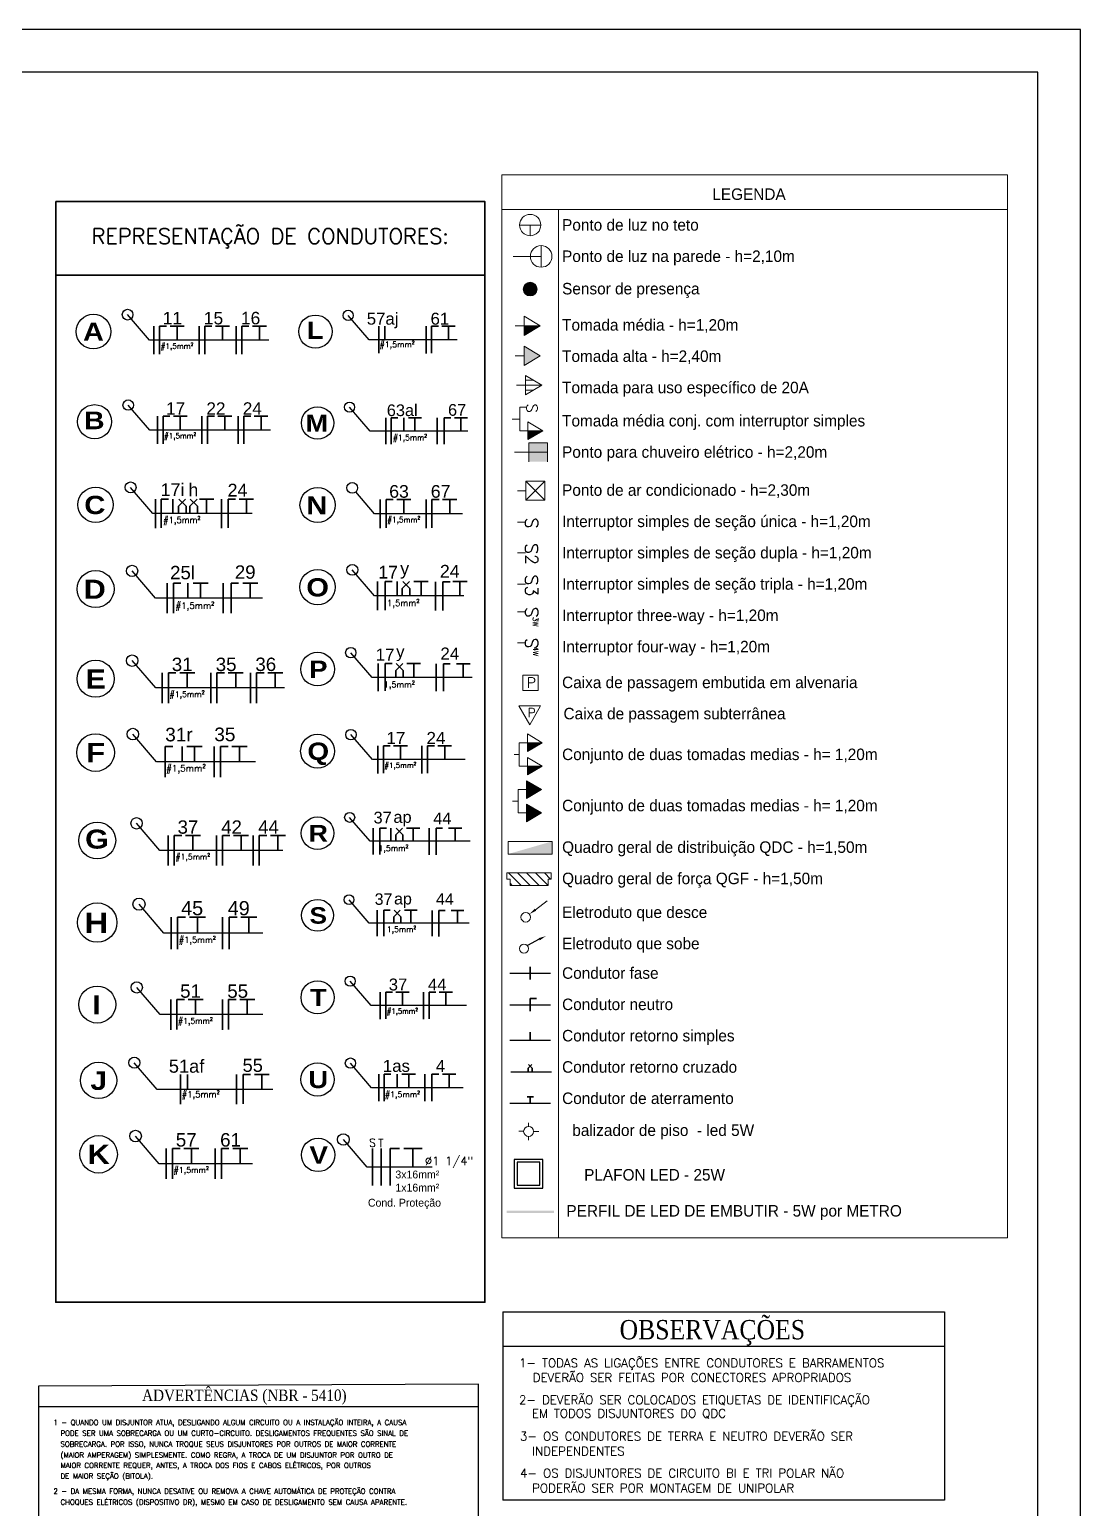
# Model space of a CAD drawing. Header units: millimetres. Extents: x 32721 to 70403, y 1490 to 13922.
# Drawn here: x 37181 to 39028, y 3347 to 5945 of the extents above; entities that cross this region are included whole.
import ezdxf
from ezdxf.enums import TextEntityAlignment as Align

# ---------------------------------------------------------------- set-up
doc = ezdxf.new("R2010")
doc.units = ezdxf.units.MM
for name, color, linetype in [('1-ARQ-DEMOLIR', 12, 'Continuous'), ('Correções', 30, 'Continuous'), ('VIEWPORT', 10, 'Continuous')]:
    doc.layers.add(name, color=color, linetype=linetype)
for name, color, linetype, lineweight in [('EJEL05130C', 130, 'Continuous', 30), ('EJEL0550C', 50, 'Continuous', 35), ('EJEL0580C', 80, 'Continuous', 9), ('EJEL0910C', 10, 'Continuous', 9), ('EJEL09210C', 210, 'Continuous', 9), ('EJEL25170C', 170, 'Continuous', 25), ('EJEL3040C', 40, 'Continuous', 9), ('EJELFORMATO', 170, 'Continuous', 25)]:
    doc.layers.add(name, color=color, linetype=linetype, lineweight=lineweight)
doc.styles.add('COTAS', font='arial.ttf', dxfattribs={"height": 12})
doc.styles.add('EST2', font='GARA.TTF')
doc.styles.add('M_abG50', font='', dxfattribs={"width": 1.1, "height": 0.13})
doc.styles.add('PADRÃO', font='', dxfattribs={"height": 0.2})
doc.styles.add('ROMANS', font='romans.shx')
doc.styles.add('ROMANSI', font='RomanS')
doc.styles.add('SR60', font='simplex', dxfattribs={"height": 0.15})
doc.styles.add('SR80', font='SIMPLEX', dxfattribs={"height": 0.1})
doc.styles.get('M_abG50').set_extended_font_data('Arial Black')
doc.styles.get('PADRÃO').set_extended_font_data('AvantGarde Bk BT')

# ---------------------------------------------------------------- blocks, each defined once
blk = doc.blocks.new('A$C324C5FD7')
at = {"layer": 'EJEL0580C', "ltscale": 0.015}
h = blk.add_hatch(color=256, dxfattribs=at)
h.dxf.hatch_style = 1
h.paths.add_polyline_path([(11.5, 0, 1), (-11.5, 0, 1)])
at = {"layer": 'EJEL0580C'}
blk.add_circle((0, 0), 11.5, dxfattribs=at)
blk = doc.blocks.new('A$C4F674D86')
at = {"layer": 'EJEL0580C'}
for p, q in [((16.2, 0), (-16.2, 0)), ((16.2, 0), (-16.2, 0)), ((0, 0), (0, -16.2)), ((0, -16.2), (0, 0)), ((0, 0), (16.2, 0)), ((0, 0), (0, -16.2)), ((0, -16.2), (0, 0)), ((0, 0), (16.2, 0))]:
    blk.add_line(p, q, dxfattribs=at)
blk.add_circle((0, 0), 16.2, dxfattribs=at)
blk.add_circle((0, 0), 16.2, dxfattribs=at)
blk = doc.blocks.new('A$C31A50C72')
at = {"layer": 'EJEL0580C'}
for p, q in [((0, 0), (-41.1, 0)), ((0, -15.9), (0, 15.9))]:
    blk.add_line(p, q, dxfattribs=at)
blk.add_circle((0, 0), 15.9, dxfattribs=at)
blk = doc.blocks.new('A$C3819068E')
at = {"layer": 'EJEL0580C', "ltscale": 0.015}
h = blk.add_hatch(color=256, dxfattribs=at)
h.dxf.hatch_style = 1
h.paths.add_polyline_path([(11.5, 0, 1), (-11.5, 0, 1)])
at = {"layer": 'EJEL0580C'}
blk.add_circle((0, 0), 11.5, dxfattribs=at)
blk.add_blockref('A$C324C5FD7', (0, 0), dxfattribs=at)
blk = doc.blocks.new('A$C30B02EAA')
at = {"layer": 'EJEL0580C'}
h = blk.add_hatch(color=256, dxfattribs=at)
h.dxf.hatch_style = 1
h.paths.add_polyline_path([(0, 0), (0, -16.9), (28.7, 0)])
for p, q in [((0, 0), (-15.9, 0)), ((0, 0), (0, 16.9)), ((0, 16.9), (0, -16.9)), ((0, 16.9), (28.7, 0)), ((28.7, 0), (0, -16.9)), ((0, 0), (28.7, 0))]:
    blk.add_line(p, q, dxfattribs=at)
blk = doc.blocks.new('A$C51C8040F')
at = {"layer": 'EJEL0580C'}
h = blk.add_hatch(color=256, dxfattribs=at)
h.dxf.hatch_style = 1
h.paths.add_polyline_path([(0, -16.9), (28.7, 0), (0, 16.9)])
for p, q in [((0, 0), (-15.9, 0)), ((0, 0), (0, 16.9)), ((0, 16.9), (0, -16.9)), ((0, 16.9), (28.7, 0)), ((28.7, 0), (0, -16.9))]:
    blk.add_line(p, q, dxfattribs=at)
blk = doc.blocks.new('A$C4247474B')
at = {"layer": 'EJEL0580C'}
for p, q in [((0, 0), (31.7, 0)), ((0, 0), (0, -31.7)), ((31.7, 0), (31.7, -31.7)), ((0, -31.7), (31.7, -31.7))]:
    blk.add_line(p, q, dxfattribs=at)
at = {"layer": 'EJEL0580C', "style": 'SR80'}
blk.add_text('P', height=21.2, rotation=270, dxfattribs=at).set_placement((5.5, -8.3))
blk = doc.blocks.new('A$C15267267')
at = {"layer": 'EJEL0580C'}
for p, q in [((-37, -21.2), (-37, 0)), ((37, 0), (-37, 0)), ((37, -21.2), (37, 0)), ((37, -21.2), (-37, -21.2))]:
    blk.add_line(p, q, dxfattribs=at)
blk.add_solid([(37, 0), (37, -21.2), (-37, -21.2)], dxfattribs=at)
blk = doc.blocks.new('A$C364D08BA')
at = {"layer": 'EJEL0580C'}
for p, q in [((-47.6, 0), (26.5, 0)), ((-47.6, 0), (-47.6, -10.6)), ((-23.7, -21.2), (-44.9, 0)), ((-8.8, -21.2), (-29.9, 0)), ((6.2, -21.2), (-15, 0)), ((21.2, -21.2), (0, 0)), ((25.5, -10.6), (15, 0)), ((26.5, 0), (26.5, -10.6)), ((-47.6, -10.6), (-42.3, -10.6)), ((-42.3, -10.6), (-42.3, -21.2)), ((-38.7, -21.2), (-42.3, -17.5)), ((-42.3, -21.2), (21.2, -21.2)), ((21.2, -10.6), (26.5, -10.6)), ((21.2, -10.6), (21.2, -21.2))]:
    blk.add_line(p, q, dxfattribs=at)
blk = doc.blocks.new('A$C21C60167')
at = {"layer": 'EJEL0580C'}
h = blk.add_hatch(color=256, dxfattribs=at)
h.dxf.hatch_style = 1
h.paths.add_polyline_path([(19.6, 13.8), (34.3, 13.8), (19.6, 38.6)])
for p, q in [((4.9, 13.8), (19.6, 38.6)), ((19.6, 38.6), (34.3, 13.8)), ((19.6, 13.8), (19.6, 38.6)), ((-19.6, 11.5), (-19.6, 0)), ((-19.6, 0), (19.6, 0)), ((19.6, 0), (0, 0)), ((0, 0), (0, -9.5)), ((19.6, 13.8), (4.9, 13.8)), ((4.9, 13.8), (34.3, 13.8)), ((19.6, 13.8), (19.6, 0)), ((0, -9.5), (0, -12.4))]:
    blk.add_line(p, q, dxfattribs=at)
at = {"layer": 'EJEL0580C', "style": 'SR80'}
blk.add_text('S', height=18.3, dxfattribs=at).set_placement((-26, 11.5))
blk = doc.blocks.new('A$C45B0798E')
at = {"layer": 'EJEL0580C'}
for p, q in [((-15.9, -15.9), (-15.9, 15.9)), ((-15.9, 15.9), (15.9, 15.9)), ((15.9, -15.9), (15.9, 15.9)), ((-26.9, 0), (-30.2, 0)), ((-15.9, 0), (-26.9, 0)), ((-15.9, -15.9), (15.9, -15.9))]:
    blk.add_line(p, q, dxfattribs=at)
at = {"layer": 'EJEL0580C', "ltscale": 0.015}
for p, q in [((-15.9, -15.9), (15.9, 15.9)), ((-15.9, 15.9), (15.9, -15.9))]:
    blk.add_line(p, q, dxfattribs=at)
blk = doc.blocks.new('A$C5CDA3447')
at = {"layer": 'EJEL0580C'}
blk.add_line((6.6, 0), (-6.6, 0), dxfattribs=at)
at = {"layer": 'EJEL0580C', "style": 'SR80'}
blk.add_text('S', height=21.2, rotation=270, dxfattribs=at).set_placement((6.6, 7.4))
blk = doc.blocks.new('A$C3D7A1D48')
at = {"layer": 'EJEL0580C'}
blk.add_line((6.6, 0), (-6.6, 0), dxfattribs=at)
at = {"layer": 'EJEL0580C', "style": 'SR80'}
blk.add_text('S2', height=21.16, rotation=270, dxfattribs=at).set_placement((6.6, 16.1))
blk = doc.blocks.new('A$C43D11B4B')
at = {"layer": 'EJEL0580C'}
blk.add_line((6.6, 0), (-6.6, 0), dxfattribs=at)
at = {"layer": 'EJEL0580C', "style": 'SR80'}
blk.add_text('S3', height=21.16, rotation=270, dxfattribs=at).set_placement((6.6, 16.1))
blk = doc.blocks.new('A$C04CC0A2E')
at = {"layer": 'EJEL0580C'}
blk.add_line((6.6, 0), (-6.6, 0), dxfattribs=at)
for s, height, style, p in [('S', 21.2, 'SR80', (6.6, 8.3)), ('4W', 8.46, 'SR60', (19.4, -6.5))]:
    blk.add_text(s, height=height, rotation=270, dxfattribs=dict(at, style=style)).set_placement(p)
blk = doc.blocks.new('A$C0AE3526C')
at = {"layer": 'EJEL0580C'}
h = blk.add_hatch(color=256, dxfattribs=at)
h.dxf.hatch_style = 1
h.paths.add_polyline_path([(47.6, 15.9), (15.9, 15.9), (15.9, -15.9), (47.6, -15.9)])
h = blk.add_hatch(color=256, dxfattribs=at)
h.dxf.hatch_style = 1
h.paths.add_polyline_path([(47.6, -15.9), (47.6, 0), (15.9, 0), (15.9, -15.9)])
for p, q in [((-7.9, 0), (47.6, 0)), ((0, 0), (47.6, 0)), ((15.9, 15.9), (47.6, 15.9)), ((15.9, -15.9), (15.9, 15.9)), ((15.9, -15.9), (15.9, 15.9)), ((47.6, -15.9), (47.6, 15.9)), ((47.6, -15.9), (47.6, 15.9))]:
    blk.add_line(p, q, dxfattribs=at)
blk = doc.blocks.new('ytfytf')
at = {"layer": 'EJEL0580C'}
for p, q in [((-134, 4), (-269, 4)), ((0, 236), (0, 134)), ((274, 0), (134, 0)), ((0, -134), (0, -240))]:
    blk.add_line(p, q, dxfattribs=at)
blk.add_circle((0, 0), 134, dxfattribs=at)
blk = doc.blocks.new('A$Ce9d9931e')
at = {"layer": 'EJEL0580C', "lineweight": -3, "ltscale": 0.2}
for points in [[(0, 0), (25.2, 0), (25.2, 25.2), (0, 25.2)], [(2.5, 2.5), (22.7, 2.5), (22.7, 22.7), (2.5, 22.7)]]:
    blk.add_lwpolyline(points, close=True, dxfattribs=at)
blk = doc.blocks.new('UIHUIH')
at = {"layer": 'EJEL3040C', "xscale": 17.01641263631295, "yscale": 17.01641263631295, "zscale": 17.01641263631295}
blk.add_blockref('A$Ce9d9931e', (-214, -214), dxfattribs=at)
blk = doc.blocks.new('A$C1F842686')
at = {"layer": 'EJEL0580C', "linetype": 'ByBlock', "lineweight": -2}
blk.add_line((10.5, 8.1), (22.8, 17.5), dxfattribs=at)
at = {"layer": 'EJEL0580C'}
blk.add_circle((0, 0), 5.13, dxfattribs=at)
blk.add_solid([(11.3, 7), (3.7, 3.3), (9.6, 9.2)], dxfattribs=at)
blk = doc.blocks.new('3w')
at = {"layer": 'EJEL0580C'}
blk.add_line((339.4, 2419.6), (323.2, 2419.6), dxfattribs=at)
for s, height, style, p in [('S', 25.8, 'SR80', (339.4, 2429.7)), ('3W', 10.3, 'SR60', (354.8, 2409.1))]:
    blk.add_text(s, height=height, rotation=270, dxfattribs=dict(at, style=style)).set_placement(p)
blk = doc.blocks.new('A$C1FA829F1')
at = {"layer": 'EJEL0580C'}
for p, q in [((0, 0), (-15.9, 0)), ((0, 0), (0, 16.9)), ((0, 16.9), (0, -16.9)), ((0, 16.9), (28.7, 0)), ((0, 8.5), (14.3, 8.5)), ((28.7, 0), (0, -16.9)), ((0, 0), (28.7, 0)), ((0, -8.5), (14.3, -8.5))]:
    blk.add_line(p, q, dxfattribs=at)
blk = doc.blocks.new('tomada dupla media 01')
at = {"layer": 'EJEL0580C'}
h = blk.add_hatch(color=256, dxfattribs=at)
h.dxf.hatch_style = 1
h.paths.add_polyline_path([(1921.4, 2677.1), (1903.5, 2677.1), (1921.4, 2646.8)])
h = blk.add_hatch(color=256, dxfattribs=at)
h.dxf.hatch_style = 1
h.paths.add_polyline_path([(1969.1, 2677.1), (1951.2, 2677.1), (1969.1, 2646.8)])
for p, q in [((1969.1, 2693.8), (1921.4, 2693.8)), ((1921.4, 2693.8), (1945.2, 2693.8)), ((1921.4, 2677.1), (1921.4, 2693.8)), ((1945.2, 2693.8), (1945.2, 2704.2)), ((1969.1, 2677.1), (1969.1, 2693.8)), ((1939.2, 2677.1), (1903.5, 2677.1)), ((1921.4, 2646.8), (1903.5, 2677.1)), ((1921.4, 2677.1), (1939.2, 2677.1)), ((1939.2, 2677.1), (1921.4, 2646.8)), ((1921.4, 2677.1), (1921.4, 2646.8)), ((1986.9, 2677.1), (1951.2, 2677.1)), ((1969.1, 2646.8), (1951.2, 2677.1)), ((1969.1, 2677.1), (1986.9, 2677.1)), ((1986.9, 2677.1), (1969.1, 2646.8)), ((1969.1, 2677.1), (1969.1, 2646.8))]:
    blk.add_line(p, q, dxfattribs=at)
blk = doc.blocks.new('tv 2 altas')
at = {"layer": 'EJEL0580C'}
for p, q in [((-37.6, 2842.2), (10, 2842.2)), ((10, 2842.2), (-13.8, 2842.2)), ((-13.8, 2842.2), (-13.8, 2830.6))]:
    blk.add_line(p, q, dxfattribs=at)
at = {"layer": 'EJEL0580C', "xscale": 1.059979705887933, "yscale": 1.059979705887933, "zscale": 1.059979705887933, "rotation": 90}
for p in [(-37.6, 2859), (10, 2859)]:
    blk.add_blockref('A$C51C8040F', p, dxfattribs=at)
blk = doc.blocks.new('Eletroduto que sober')
at = {"layer": 'EJEL09210C', "linetype": 'ByBlock', "lineweight": -2}
blk.add_line((37626.687, 7031), (37626.578, 7030.942), dxfattribs=at)
at = {"layer": 'EJEL09210C'}
blk.add_circle((37626.547, 7030.915), 0.041, dxfattribs=at)
blk.add_solid([(37626.682, 7031.01), (37626.746, 7031.029), (37626.692, 7030.99)], dxfattribs=at)
blk = doc.blocks.new('A$C71E37391')
at = {"layer": 'EJEL0550C', "ltscale": 0.015}
for p, q in [((7, 14), (-7, 14)), ((0, 0), (0, 14))]:
    blk.add_line(p, q, dxfattribs=at)
blk = doc.blocks.new('A$C1116134A')
at = {"layer": 'EJEL0550C', "ltscale": 0.015}
for p, q in [((0, -14), (0, 14)), ((0, 14), (7, 14))]:
    blk.add_line(p, q, dxfattribs=at)
blk = doc.blocks.new('A$C33D512FD')
at = {"layer": 'EJEL0550C', "ltscale": 0.015}
for p, q in [((-3.8, 7), (3.3, 14)), ((-3.8, 0), (-3.8, 7)), ((3.8, 7), (-3.3, 14)), ((3.8, 0), (3.8, 7))]:
    blk.add_line(p, q, dxfattribs=at)

msp = doc.modelspace()

# ---------------------------------------------------------------- hatches: boundary and pattern name
at = {"layer": '1-ARQ-DEMOLIR', "transparency": 33554559}
h = msp.add_hatch(color=3, dxfattribs=at)
h.dxf.hatch_style = 1
h.paths.add_polyline_path([(38019.8, 3870.7), (38019.8, 3866.4), (38103, 3866.4), (38103, 3870.7)])
at = {"layer": 'EJEL0580C', "ltscale": 0.015}
h = msp.add_hatch(color=256, dxfattribs=at)
h.dxf.hatch_style = 1
h.paths.add_polyline_path([(38073.1, 5489.5, 1), (38048.9, 5489.5, 1)])

# ---------------------------------------------------------------- linework, layer by layer
at = {"layer": 'EJEL05130C'}
for p, q in [((37943.3, 4086.5), (37787.9, 4086.5)), ((37888.6, 3947), (37774.3, 3947)), ((38012.9, 3692.9), (38789.3, 3692.9)), ((38012.9, 3692.9), (38012.9, 3362)), ((38789.3, 3692.9), (38789.3, 3362)), ((38012.9, 3632.3), (38789.3, 3632.3)), ((37196.7, 3526.5), (37970.3, 3526.5)), ((38789.3, 3362), (38012.9, 3362))]:
    msp.add_line(p, q, dxfattribs=at)
at = {"layer": 'EJEL05130C', "ltscale": 0.2}
for p, q in [((37409.1, 3953), (37367.4, 4001.5)), ((37774.3, 3947), (37732.6, 3995.5)), ((37572.9, 3953), (37409.1, 3953))]:
    msp.add_line(p, q, dxfattribs=at)
for points in [[(37601.8, 5399.6), (37392.1, 5399.6), (37353.5, 5444.5)], [(37932.8, 5400.3), (37778.1, 5400.3), (37741.1, 5443.3)], [(37604.4, 5241.7), (37392.4, 5241.7), (37354.5, 5285.7)], [(37951.6, 5240.1), (37779.6, 5240.1), (37743.5, 5282)], [(37572.1, 5095.1), (37398, 5095.1), (37358.6, 5141)], [(37941.9, 5094.8), (37787.2, 5094.8), (37754.4, 5133)], [(37590.3, 4946.4), (37402.5, 4946.4), (37361.3, 4994.3)], [(37944.4, 4950.5), (37787.6, 4950.5), (37748.4, 4996.2)], [(37629.1, 4788.7), (37402.8, 4788.7), (37361.5, 4836.7)], [(37959.3, 4807.1), (37783.2, 4807.1), (37745.7, 4850.7)], [(37578.3, 4658.7), (37404.5, 4658.7), (37362.6, 4707.6)], [(37946.8, 4662.9), (37783.6, 4662.9), (37746, 4706.7)], [(37626.3, 4503.2), (37410.2, 4503.2), (37369.2, 4550.9)], [(37955.8, 4519.3), (37779.9, 4519.3), (37743.7, 4561.4)], [(37953.8, 4375.4), (37778, 4375.4), (37742.6, 4416.7)], [(37590.9, 4357.9), (37417.2, 4357.9), (37373.5, 4408.8)], [(37591.2, 4214.8), (37410.5, 4214.8), (37369.4, 4262.7)], [(37949.3, 4230.8), (37781.5, 4230.8), (37744.7, 4273.6)], [(37608.7, 4083.6), (37405.5, 4083.6), (37365.2, 4130.4)], [(37864.1, 4086.5), (37782.2, 4086.5), (37745.1, 4129.7)]]:
    msp.add_lwpolyline(points, dxfattribs=at)
at = {"layer": 'EJEL05130C'}
msp.add_lwpolyline([(37196.7, 3215.3), (37970.3, 3218.7), (37970.3, 3565.8), (37196.7, 3562.4)], close=True, dxfattribs=at)
for centre, radius in [((37293.4, 5414.7), 30.5), ((37683.5, 5414.7), 29.2), ((37295.5, 5256.5), 29.9), ((37687.3, 5254.2), 28.5), ((37297.2, 5110.6), 31.1), ((37687.3, 5110.1), 30.9), ((37297.2, 4962.5), 32.5), ((37687.3, 4965.9), 31), ((37297.2, 4804.9), 32.6), ((37687.3, 4821.8), 29.6), ((37297.2, 4675.2), 33.1), ((37687.3, 4677.6), 29.7), ((37300.1, 4520.8), 32.4), ((37687.3, 4533.5), 28.6), ((37687.3, 4389.3), 28), ((37300.1, 4376.6), 34.6), ((37300.1, 4232.5), 32.5), ((37687.3, 4245.2), 29.1), ((37302.5, 4099.4), 31.8), ((37687.3, 4101), 29.3), ((37302.5, 3969.4), 32.9), ((37688.2, 3968.3), 29.3)]:
    msp.add_circle(centre, radius, dxfattribs=at)
at = {"layer": 'EJEL05130C', "ltscale": 0.001}
for centre, radius in [((37353.5, 5444.5), 9.4), ((37741.1, 5443.3), 9.02), ((37354.5, 5285.7), 9.23), ((37743.5, 5282), 8.79), ((37358.6, 5141), 9.61), ((37748.2, 5140.2), 9.52), ((37361.3, 4994.3), 10), ((37748.4, 4996.2), 9.56), ((37745.7, 4850.7), 9.13), ((37361.5, 4836.7), 10.1), ((37362.6, 4707.6), 10.2), ((37746, 4706.7), 9.18), ((37369.2, 4550.9), 9.99), ((37743.7, 4561.4), 8.82), ((37373.5, 4408.8), 10.7), ((37742.6, 4416.7), 8.64), ((37369.4, 4262.7), 10), ((37744.7, 4273.6), 8.97), ((37365.2, 4130.4), 9.82), ((37745.1, 4129.7), 9.04), ((37367.4, 4001.5), 10.2), ((37732.6, 3995.5), 10.2)]:
    msp.add_circle(centre, radius, dxfattribs=at)
at = {"layer": 'EJEL0550C'}
for p, q in [((37227.2, 5514), (37981.3, 5514)), ((38061, 4298.6), (38061, 4276.3)), ((38061, 4243.4), (38061, 4221.2)), ((38061, 4243.4), (38072.1, 4243.4)), ((38061, 4170.1), (38061, 4184.2)), ((38066.6, 4070.5), (38055.5, 4070.5)), ((38061, 4059.4), (38061, 4070.5))]:
    msp.add_line(p, q, dxfattribs=at)
at = {"layer": 'EJEL0550C', "ltscale": 0.015}
for p, q in [((37399.6, 5374.9), (37399.6, 5424.4)), ((37479.2, 5374.9), (37479.2, 5424.4)), ((37544.2, 5374.9), (37544.2, 5424.4)), ((37794.7, 5376.6), (37794.7, 5424.1)), ((37805.6, 5400.3), (37805.6, 5424)), ((37878.2, 5376.5), (37878.2, 5424)), ((37405.8, 5217.3), (37405.8, 5266)), ((37484, 5217.3), (37484, 5266)), ((37547.8, 5217.3), (37547.8, 5266)), ((37807.2, 5216.9), (37807.2, 5263.2)), ((37839, 5240), (37839, 5263.1)), ((37897.8, 5216.9), (37897.8, 5263.2)), ((37402.2, 5069.7), (37402.2, 5120.4)), ((37433, 5095.1), (37433, 5120.5)), ((37518.6, 5069.7), (37518.6, 5120.3)), ((37797.5, 5069.7), (37797.5, 5119.8)), ((37878.1, 5069.7), (37878.1, 5119.8)), ((37423.1, 4920), (37423.1, 4972.8)), ((37459.4, 4946.3), (37459.4, 4972.7)), ((37521.5, 4920), (37521.5, 4972.8)), ((37792.9, 4925.4), (37792.9, 4975.7)), ((37827, 4950.5), (37827, 4975.7)), ((37894.6, 4924.6), (37894.6, 4975)), ((37414.4, 4762.2), (37414.4, 4815.2)), ((37499.7, 4762.2), (37499.7, 4815.2)), ((37569.2, 4762.2), (37569.2, 4815.2)), ((37793.9, 4783.3), (37793.9, 4831.5)), ((37895.9, 4783), (37895.9, 4831.2)), ((37419.5, 4631.9), (37419.5, 4685.8)), ((37419.5, 4685.8), (37433, 4685.8)), ((37449.2, 4658.7), (37449.2, 4685.7)), ((37484.3, 4685.7), (37457.4, 4685.7)), ((37470.9, 4658.7), (37470.9, 4685.7)), ((37470.9, 4685.7), (37484.3, 4685.7)), ((37505.6, 4631.8), (37505.6, 4685.7)), ((37793.1, 4638.7), (37793.1, 4687)), ((37870.8, 4638.7), (37870.8, 4687)), ((37424.8, 4476.8), (37424.8, 4529.5)), ((37509.4, 4476.8), (37509.4, 4529.5)), ((37574.1, 4476.8), (37574.1, 4529.5)), ((37784.9, 4496.1), (37784.9, 4542.6)), ((37816.3, 4519.3), (37816.3, 4542.6)), ((37883.4, 4495.8), (37883.4, 4542.3)), ((37791.9, 4352.7), (37791.9, 4398.2)), ((37888.5, 4352.4), (37888.5, 4397.9)), ((37429.9, 4329.8), (37429.9, 4386)), ((37520.2, 4329.8), (37520.2, 4386)), ((37429.2, 4188.4), (37429.2, 4241.2)), ((37520, 4188.4), (37520, 4241.2)), ((37797.5, 4207.1), (37797.5, 4254.4)), ((37873.5, 4207.1), (37873.5, 4254.4)), ((37446.6, 4057.8), (37446.6, 4109.5)), ((37458.5, 4083.6), (37458.5, 4109.4)), ((37544.8, 4057.7), (37544.8, 4109.4)), ((37794.7, 4062.7), (37794.7, 4110.3)), ((37827.4, 4086.4), (37827.4, 4110.2)), ((37875.9, 4062.7), (37875.9, 4110.3)), ((38057.5, 4120.7), (38064, 4127.2)), ((38057.5, 4114.2), (38057.5, 4120.7)), ((38064.5, 4120.7), (38058, 4127.2)), ((38064.5, 4114.2), (38064.5, 4120.7)), ((37421.3, 3926.3), (37421.3, 3979.8)), ((37507.3, 3926.3), (37507.3, 3979.8)), ((37783.8, 3914.4), (37783.8, 3979.7)), ((37799, 3914.4), (37799, 3979.7))]:
    msp.add_line(p, q, dxfattribs=at)
at = {"layer": 'EJEL0550C'}
msp.add_lwpolyline([(37227.2, 5643.2), (37981.3, 5643.2), (37981.3, 3709.6), (37227.2, 3709.6)], close=True, dxfattribs=at)
at = {"layer": 'EJEL0580C'}
for p, q in [((38060.1, 4724.1), (38040.8, 4757.5)), ((38040.8, 4757.5), (38079.4, 4757.5)), ((38079.4, 4757.5), (38060.1, 4724.1))]:
    msp.add_line(p, q, dxfattribs=at)
msp.add_circle((38061, 5489.5), 12.1, dxfattribs=at)
at = {"layer": 'EJEL0910C'}
for p, q in [((38011.1, 5629.3), (38899.7, 5629.3)), ((38110.9, 5629.3), (38110.9, 3822.7))]:
    msp.add_line(p, q, dxfattribs=at)
msp.add_lwpolyline([(38011.1, 5690.3), (38899.7, 5690.3), (38899.7, 3822.7), (38011.1, 3822.7)], close=True, dxfattribs=at)
at = {"layer": 'EJEL25170C'}
for p, q in [((38025.4, 4287.4), (38096.6, 4287.4)), ((38025.4, 4232.3), (38096.6, 4232.3)), ((38025.4, 4170.1), (38096.6, 4170.1)), ((38027, 4114.1), (38098.2, 4114.1)), ((38025.4, 4059.4), (38096.6, 4059.4))]:
    msp.add_line(p, q, dxfattribs=at)
at = {"layer": 'EJELFORMATO', "color": 7}
msp.add_lwpolyline([(32720.7, 1490.3), (39028.2, 1490.3), (39028.2, 5945.3), (32720.7, 5945.3)], close=True, dxfattribs=at)
at = {"layer": 'EJELFORMATO'}
msp.add_lwpolyline([(38953.2, 1565.3), (38953.2, 5870.3), (32908.2, 5870.3), (32908.2, 1565.3)], close=True, dxfattribs=at)

# ---------------------------------------------------------------- block references
at = {"layer": 'Correções', "xscale": 193.0017455739579, "yscale": 193.0017455739579, "zscale": 193.0017455739579}
msp.add_blockref('Eletroduto que sober', (-7223939.2, -1352648), dxfattribs=at)
at = {"layer": 'EJEL0550C'}
for name, p, xscale, yscale, zscale in [('A$C1116134A', (37409.7, 5399.6), 1.765805727590438, 1.765805727590438, 1.765805727590438), ('A$C71E37391', (37440.5, 5399.6), 1.765805727590438, 1.765805727590438, 1.765805727590438), ('A$C1116134A', (37489.3, 5399.6), 1.765805727590438, 1.765805727590438, 1.765805727590438), ('A$C71E37391', (37520.2, 5399.6), 1.765805727590438, 1.765805727590438, 1.765805727590438), ('A$C1116134A', (37554.3, 5399.6), 1.765805727590438, 1.765805727590438, 1.765805727590438), ('A$C71E37391', (37585.2, 5399.6), 1.765805727590438, 1.765805727590438, 1.765805727590438), ('A$C1116134A', (37887.8, 5400.3), 1.693395261775685, 1.693395261775685, 1.693395261775685), ('A$C71E37391', (37917.4, 5400.3), 1.693395261775685, 1.693395261775685, 1.693395261775685), ('A$C1116134A', (37415.7, 5241.7), 1.733596613589318, 1.733596613589318, 1.733596613589318), ('A$C71E37391', (37446, 5241.7), 1.733596613589318, 1.733596613589318, 1.733596613589318), ('A$C1116134A', (37493.9, 5241.7), 1.733596613589318, 1.733596613589318, 1.733596613589318), ('A$C71E37391', (37524.2, 5241.7), 1.733596613589318, 1.733596613589318, 1.733596613589318), ('A$C1116134A', (37557.7, 5241.7), 1.733596613589318, 1.733596613589318, 1.733596613589318), ('A$C71E37391', (37588, 5241.7), 1.733596613589318, 1.733596613589318, 1.733596613589318), ('A$C1116134A', (37816.6, 5240.1), 1.650477636208801, 1.650477636208801, 1.650477636208801), ('A$C71E37391', (37858.5, 5240.1), 1.650477636208801, 1.650477636208801, 1.650477636208801), ('A$C1116134A', (37909.8, 5240.1), 1.650477636208801, 1.650477636208801, 1.650477636208801), ('A$C71E37391', (37939.3, 5240.1), 1.650477636208801, 1.650477636208801, 1.650477636208801), ('A$C1116134A', (37412.5, 5095), 1.803991760175921, 1.803991760175921, 1.803991760175921), ('A$C33D512FD', (37449.5, 5095.2), 1.803991760175921, 1.803991760175921, 1.803991760175921), ('A$C33D512FD', (37469.5, 5095.2), 1.803991760175921, 1.803991760175921, 1.803991760175921), ('A$C71E37391', (37492.3, 5095.1), 1.803991760175921, 1.803991760175921, 1.803991760175921), ('A$C1116134A', (37530.2, 5095.1), 1.803991760175921, 1.803991760175921, 1.803991760175921), ('A$C71E37391', (37562.2, 5095), 1.803991760175921, 1.803991760175921, 1.803991760175921), ('A$C1116134A', (37807.7, 5094.8), 1.787629048407642, 1.787629048407642, 1.787629048407642), ('A$C71E37391', (37838.9, 5094.8), 1.787629048407642, 1.787629048407642, 1.787629048407642), ('A$C1116134A', (37888.3, 5094.8), 1.787629048407642, 1.787629048407642, 1.787629048407642), ('A$C71E37391', (37919.6, 5094.8), 1.787629048407642, 1.787629048407642, 1.787629048407642), ('A$C1116134A', (37433.8, 4946.4), 1.88433135015093, 1.88433135015093, 1.88433135015093), ('A$C71E37391', (37481.7, 4946.4), 1.88433135015093, 1.88433135015093, 1.88433135015093), ('A$C1116134A', (37535.3, 4946.4), 1.88433135015093, 1.88433135015093, 1.88433135015093), ('A$C71E37391', (37568.9, 4946.4), 1.88433135015093, 1.88433135015093, 1.88433135015093), ('A$C1116134A', (37806, 4950.5), 1.794766880721806, 1.794766880721806, 1.794766880721806), ('A$C33D512FD', (37842.9, 4950.6), 1.794766880721806, 1.794766880721806, 1.794766880721806), ('A$C71E37391', (37869.2, 4950.5), 1.794766880721806, 1.794766880721806, 1.794766880721806), ('A$C1116134A', (37907.7, 4949.8), 1.794766880721806, 1.794766880721806, 1.794766880721806), ('A$C71E37391', (37937.5, 4950.5), 1.794766880721806, 1.794766880721806, 1.794766880721806), ('A$C1116134A', (37425.2, 4788.7), 1.889233053693204, 1.889233053693204, 1.889233053693204), ('A$C71E37391', (37458.3, 4788.7), 1.889233053693204, 1.889233053693204, 1.889233053693204), ('A$C1116134A', (37510.5, 4788.7), 1.889233053693204, 1.889233053693204, 1.889233053693204), ('A$C71E37391', (37543.5, 4788.7), 1.889233053693204, 1.889233053693204, 1.889233053693204), ('A$C1116134A', (37580, 4788.7), 1.889233053693204, 1.889233053693204, 1.889233053693204), ('A$C71E37391', (37613, 4788.7), 1.889233053693204, 1.889233053693204, 1.889233053693204), ('A$C1116134A', (37806.4, 4807.4), 1.715032432701966, 1.715032432701966, 1.715032432701966), ('A$C33D512FD', (37831.4, 4807.4), 1.715032432701966, 1.715032432701966, 1.715032432701966), ('A$C71E37391', (37856.5, 4807.4), 1.715032432701966, 1.715032432701966, 1.715032432701966), ('A$C1116134A', (37908.5, 4807.1), 1.715032432701966, 1.715032432701966, 1.715032432701966), ('A$C71E37391', (37943.3, 4807.1), 1.715032432701966, 1.715032432701966, 1.715032432701966), ('A$C1116134A', (37516.6, 4658.7), 1.920219948833577, 1.920219948833577, 1.920219948833577), ('A$C71E37391', (37550.2, 4658.7), 1.920219948833577, 1.920219948833577, 1.920219948833577), ('A$C1116134A', (37802.9, 4662.9), 1.722851693798255, 1.722851693798255, 1.722851693798255), ('A$C71E37391', (37833.1, 4662.9), 1.722851693798255, 1.722851693798255, 1.722851693798255), ('A$C1116134A', (37880.7, 4662.9), 1.722851693798255, 1.722851693798255, 1.722851693798255), ('A$C71E37391', (37910.8, 4662.9), 1.722851693798255, 1.722851693798255, 1.722851693798255), ('A$C1116134A', (37435.5, 4503.2), 1.876388749382448, 1.876388749382448, 1.876388749382448), ('A$C71E37391', (37468.3, 4503.2), 1.876388749382448, 1.876388749382448, 1.876388749382448), ('A$C1116134A', (37520.1, 4503.2), 1.876388749382448, 1.876388749382448, 1.876388749382448), ('A$C71E37391', (37552.9, 4503.2), 1.876388749382448, 1.876388749382448, 1.876388749382448), ('A$C1116134A', (37584.8, 4503.2), 1.876388749382448, 1.876388749382448, 1.876388749382448), ('A$C71E37391', (37617.6, 4503.2), 1.876388749382448, 1.876388749382448, 1.876388749382448), ('A$C1116134A', (37797, 4519.3), 1.656177447400286, 1.656177447400286, 1.656177447400286), ('A$C33D512FD', (37831, 4519.3), 1.656177447400286, 1.656177447400286, 1.656177447400286), ('A$C71E37391', (37855.3, 4519.3), 1.656177447400286, 1.656177447400286, 1.656177447400286), ('A$C1116134A', (37895.5, 4519), 1.656177447400286, 1.656177447400286, 1.656177447400286), ('A$C71E37391', (37929.2, 4519), 1.656177447400286, 1.656177447400286, 1.656177447400286), ('A$C1116134A', (37803.7, 4375.4), 1.622782616401419, 1.622782616401419, 1.622782616401419), ('A$C33D512FD', (37827.4, 4375.5), 1.622782616401419, 1.622782616401419, 1.622782616401419), ('A$C71E37391', (37851.2, 4375.4), 1.622782616401419, 1.622782616401419, 1.622782616401419), ('A$C1116134A', (37900.3, 4375.1), 1.622782616401419, 1.622782616401419, 1.622782616401419), ('A$C71E37391', (37933.3, 4375.1), 1.622782616401419, 1.622782616401419, 1.622782616401419), ('A$C1116134A', (37441.3, 4357.9), 2.002356325966962, 2.002356325966962, 2.002356325966962), ('A$C71E37391', (37476.3, 4357.9), 2.002356325966962, 2.002356325966962, 2.002356325966962), ('A$C1116134A', (37531.7, 4357.9), 2.002356325966962, 2.002356325966962, 2.002356325966962), ('A$C71E37391', (37566.7, 4357.9), 2.002356325966962, 2.002356325966962, 2.002356325966962), ('A$C1116134A', (37440, 4214.8), 1.882866360494234, 1.882866360494234, 1.882866360494234), ('A$C71E37391', (37472.9, 4214.8), 1.882866360494234, 1.882866360494234, 1.882866360494234), ('A$C1116134A', (37530.8, 4214.8), 1.882866360494234, 1.882866360494234, 1.882866360494234), ('A$C71E37391', (37563.7, 4214.8), 1.882866360494234, 1.882866360494234, 1.882866360494234), ('A$C1116134A', (37807.2, 4230.8), 1.685110991100149, 1.685110991100149, 1.685110991100149), ('A$C71E37391', (37836.6, 4230.8), 1.685110991100149, 1.685110991100149, 1.685110991100149), ('A$C1116134A', (37883.2, 4230.8), 1.685110991100149, 1.685110991100149, 1.685110991100149), ('A$C71E37391', (37912.6, 4230.8), 1.685110991100149, 1.685110991100149, 1.685110991100149), ('A$C1116134A', (37556.6, 4083.8), 1.842977102454388, 1.842977102454388, 1.842977102454388), ('A$C71E37391', (37589.2, 4083.6), 1.842977102454388, 1.842977102454388, 1.842977102454388), ('A$C1116134A', (37804.3, 4086.5), 1.697578775650243, 1.697578775650243, 1.697578775650243), ('A$C71E37391', (37847.5, 4086.5), 1.697578775650243, 1.697578775650243, 1.697578775650243), ('A$C1116134A', (37888.3, 4086.5), 1.697578775650243, 1.697578775650243, 1.697578775650243), ('A$C71E37391', (37918.6, 4086.5), 1.697578775650243, 1.697578775650243, 1.697578775650243), ('A$C1116134A', (37432.2, 3953), 1.907322483685563, 1.907322483685563, 1.907322483685563), ('A$C71E37391', (37465.5, 3953), 1.907322483685563, 1.907322483685563, 1.907322483685563), ('A$C1116134A', (37518.2, 3953), 1.907322483685563, 1.907322483685563, 1.907322483685563), ('A$C71E37391', (37551.5, 3953), 1.907322483685563, 1.907322483685563, 1.907322483685563), ('A$C1116134A', (37815.2, 3947.2), 2.328939756488068, 2.328939756488068, 2.328939756488068), ('A$C71E37391', (37855, 3947), 2.328939756488068, 2.328939756488068, 2.328939756488068)]:
    msp.add_blockref(name, p, dxfattribs=dict(at, xscale=xscale, yscale=yscale, zscale=zscale))
at = {"layer": 'EJEL0580C'}
for name, p, xscale, yscale, zscale in [('A$C4F674D86', (38061, 5601.9), 1.154478733376649, 1.154478733376649, 1.154478733376649), ('A$C31A50C72', (38080.3, 5546.8), 1.192105762744032, 1.192105762744032, 1.192105762744032), ('A$C324C5FD7', (38061, 5489.5), 1.0495261212515, 1.0495261212515, 1.0495261212515), ('A$C3819068E', (38061, 5489.5), 1.0495261212515, 1.0495261212515, 1.0495261212515), ('A$C30B02EAA', (38050.2, 5424.8), 0.9970498151889244, 0.9970498151889244, 0.9970498151889244), ('A$C51C8040F', (38050.2, 5372.3), 0.9970498151889244, 0.9970498151889244, 0.9970498151889244), ('A$C1FA829F1', (38052.8, 5320.7), 1.008000185488529, 1.008000185488529, 1.008000185488529), ('A$C0AE3526C', (38041.7, 5202.8), 1.0495261212515, 1.0495261212515, 1.0495261212515), ('A$C45B0798E', (38070.3, 5135.3), 1.0495261212515, 1.0495261212515, 1.0495261212515), ('A$C5CDA3447', (38045.6, 5080.1), 1.0495261212515, 1.0495261212515, 1.0495261212515), ('A$C3D7A1D48', (38045.6, 5026), 1.0495261212515, 1.0495261212515, 1.0495261212515), ('A$C43D11B4B', (38045.6, 4970.8), 1.0495261212515, 1.0495261212515, 1.0495261212515), ('A$C04CC0A2E', (38045.6, 4868.2), 1.0495261212515, 1.0495261212515, 1.0495261212515), ('A$C15267267', (38060.9, 4519.2), 1.0495261212515, 1.0495261212515, 1.0495261212515), ('A$C364D08BA', (38070.2, 4464), 1.0495261212515, 1.0495261212515, 1.0495261212515), ('A$C1F842686', (38053.2, 4385.9), 1.640853100436677, 1.640853100436677, 1.640853100436677)]:
    msp.add_blockref(name, p, dxfattribs=dict(at, xscale=xscale, yscale=yscale, zscale=zscale))
at = {"layer": 'EJEL0580C', "xscale": 1.0495261212515, "yscale": 1.0495261212515, "zscale": 1.0495261212515, "rotation": 270}
msp.add_blockref('A$C21C60167', (38042.6, 5261.2), dxfattribs=at)
at = {"layer": 'EJEL09210C', "xscale": 0.8396208970011997, "yscale": 0.8396208970011997, "zscale": 0.8396208970011997, "rotation": 90}
msp.add_blockref('A$C4247474B', (38048.3, 4784.5), dxfattribs=at)
at = {"layer": 'EJEL3040C'}
for name, p, xscale, yscale, zscale in [('ytfytf', (38058.2, 4009.6), 0.06467280799866683, 0.06467280799866683, 0.06467280799866683), ('UIHUIH', (38058, 3935.2), 0.1173984724960041, 0.1173984724960041, 0.1173984724960041)]:
    msp.add_blockref(name, p, dxfattribs=dict(at, xscale=xscale, yscale=yscale, zscale=zscale))
at = {"layer": 'VIEWPORT', "xscale": 0.8621560255904699, "yscale": 0.8621560255904699, "zscale": 0.8621560255904699}
msp.add_blockref('3w', (37760, 2836.3), dxfattribs=at)
for name, p, rotation in [('tomada dupla media 01', (40364.3, 2994.9), 89.99999999999999), ('tv 2 altas', (35589.7, 4577.7), 270)]:
    msp.add_blockref(name, p, dxfattribs=dict(at, rotation=rotation))

# ---------------------------------------------------------------- texts
at = {"layer": 'EJEL05130C'}
for s, height, style, p in [('11', 21.97, 'COTAS', (37415.1, 5427.4)), ('15', 21.97, 'COTAS', (37487.3, 5427.4)), ('16', 21.97, 'COTAS', (37552.5, 5427.5)), ('57aj', 21.07, 'COTAS', (37773.8, 5426.9)), ('61', 21.07, 'COTAS', (37885.9, 5426.9)), ('17', 21.57, 'COTAS', (37421.1, 5269)), ('22', 21.57, 'COTAS', (37491.9, 5268.9)), ('24', 21.57, 'COTAS', (37555.9, 5269)), ('63al', 20.54, 'COTAS', (37809, 5266.3)), ('67', 20.54, 'COTAS', (37916.6, 5266.9)), ('17i', 22.45, 'COTAS', (37411.4, 5125.7)), ('h', 22.4, 'COTAS', (37460.3, 5125.5)), ('24', 22.45, 'COTAS', (37529.1, 5125)), ('63', 22.24, 'COTAS', (37813.2, 5122.9)), ('67', 22.24, 'COTAS', (37886.3, 5122.9)), ('25l', 23.45, 'COTAS', (37428.1, 4979.7)), ('29', 23.45, 'COTAS', (37541.9, 4980.6)), ('17', 22.33, 'COTAS', (37794, 4981)), ('y', 22.3, 'COTAS', (37832.6, 4987.4)), ('24', 22.33, 'COTAS', (37902.3, 4982.6)), ('y', 21.3, 'COTAS', (37825.4, 4842.2)), ('24', 21.34, 'COTAS', (37903.2, 4838.4)), ('31', 23.51, 'COTAS', (37431.1, 4818.4)), ('35', 23.51, 'COTAS', (37508.3, 4818.4)), ('36', 23.51, 'COTAS', (37578, 4818.5)), ('17', 21.34, 'COTAS', (37789.3, 4836.5)), ('31r', 23.89, 'COTAS', (37419.5, 4694.9)), ('35', 23.89, 'COTAS', (37505.8, 4695.2)), ('17', 21.44, 'COTAS', (37808.3, 4690)), ('24', 21.44, 'COTAS', (37878.7, 4690)), ('37', 23.35, 'COTAS', (37441.3, 4532.7)), ('42', 23.35, 'COTAS', (37518, 4532.7)), ('44', 23.35, 'COTAS', (37582.9, 4532.8)), ('37', 20.61, 'COTAS', (37785.7, 4550.7)), ('ap', 20.61, 'COTAS', (37820.6, 4551.7)), ('44', 20.61, 'COTAS', (37890.5, 4549.2)), ('37', 20.19, 'COTAS', (37787.6, 4407.7)), ('ap', 20.19, 'COTAS', (37821.7, 4408.4)), ('44', 20.19, 'COTAS', (37895.4, 4407.8)), ('45', 24.92, 'COTAS', (37447.5, 4389.5)), ('49', 24.92, 'COTAS', (37529.4, 4389.4)), ('51', 23.43, 'COTAS', (37445.8, 4244.5)), ('55', 23.43, 'COTAS', (37528.7, 4244.4)), ('37', 20.97, 'COTAS', (37812.4, 4257.3)), ('44', 20.97, 'COTAS', (37881.3, 4257.3)), ('51af', 22.93, 'COTAS', (37425.9, 4112.8)), ('55', 22.93, 'COTAS', (37555.5, 4114.3)), ('1as', 21.12, 'COTAS', (37802.1, 4114.3)), ('4', 21.1, 'COTAS', (37895.2, 4114.1)), ('57', 23.73, 'COTAS', (37438.1, 3983.1)), ('61', 23.73, 'COTAS', (37516, 3983)), ('OBSERVAÇÕES', 33.967, 'EST2', (38218.1, 3644.4)), ('1- TODAS AS LIGAÇÕES ENTRE CONDUTORES E BARRAMENTOS', 15.245, 'ROMANS', (38041.3, 3595.3, -5833208.7)), (' DEVERÃO SER FEITAS POR CONECTORES APROPRIADOS', 15.245, 'ROMANS', (38055, 3569.6, -5833208.7)), ('ADVERTÊNCIAS (NBR - 5410)', 20.08, 'EST2', (37378.9, 3536.1)), ('2- DEVERÃO SER COLOCADOS ETIQUETAS DE IDENTIFICAÇÃO', 15.245, 'ROMANS', (38041.3, 3530.4, -5833208.7)), ('EM TODOS DISJUNTORES DO QDC', 15.245, 'ROMANS', (38064.1, 3506.7, -5833208.7)), ('1 - QUANDO UM DISJUNTOR ATUA, DESLIGANDO ALGUM CIRCUITO OU A INSTALAÇÃO INTEIRA, A CAUSA', 9.012, 'ROMANS', (37223.1, 3493.9)), ('  PODE SER UMA SOBRECARGA OU UM CURTO-CIRCUITO. DESLIGAMENTOS FREQUENTES SÃO SINAL DE', 9.012, 'ROMANS', (37223.1, 3475)), ('3- OS CONDUTORES DE TERRA E NEUTRO DEVERÃO SER', 15.245, 'ROMANS', (38043.1, 3466.5, -5833208.7)), ('  SOBRECARGA. POR ISSO, NUNCA TROQUE SEUS DISJUNTORES POR OUTROS DE MAIOR CORRENTE', 9.012, 'ROMANS', (37223.1, 3455.8)), ('INDEPENDENTES', 15.245, 'ROMANS', (38064.3, 3440.3, -5833208.7)), ('  (MAIOR AMPERAGEM) SIMPLESMENTE. COMO REGRA, A TROCA DE UM DISJUNTOR POR OUTRO DE', 9.012, 'ROMANS', (37223.1, 3436.7)), ('  MAIOR CORRENTE REQUER, ANTES, A TROCA DOS FIOS E CABOS ELÉTRICOS, POR OUTROS ', 9.012, 'ROMANS', (37223.1, 3418.5)), ('  DE MAIOR SEÇÃO (BITOLA).', 9.012, 'ROMANS', (37223.1, 3399.7)), ('4- OS DISJUNTORES DE CIRCUITO BI E TRI POLAR NÃO', 15.245, 'ROMANS', (38043.1, 3401.8, -5833208.7)), ('2 - DA MESMA FORMA, NUNCA DESATIVE OU REMOVA A CHAVE AUTOMÁTICA DE PROTEÇÃO CONTRA ', 9.012, 'ROMANS', (37223.1, 3373.1)), ('PODERÃO SER POR MONTAGEM DE UNIPOLAR', 15.245, 'ROMANS', (38064.3, 3375.5, -5833208.7)), ('  CHOQUES ELÉTRICOS (DISPOSITIVO DR), MESMO EM CASO DE DESLIGAMENTO SEM CAUSA APARENTE.', 9.012, 'ROMANS', (37223.1, 3353.9))]:
    msp.add_text(s, height=height, dxfattribs=dict(at, style=style)).set_placement(p)
at = {"layer": 'EJEL0550C', "style": 'PADRÃO'}
for s, p in [('LEGENDA', (38381.1, 5646.1)), ('Ponto de luz no teto', (38117.1, 5592.1)), ('Ponto de luz na parede - h=2,10m', (38117.1, 5537.1)), ('Sensor de presença', (38117.1, 5480.1)), ('Tomada média - h=1,20m', (38117.1, 5416.4)), ('Tomada alta - h=2,40m', (38117.1, 5361.5)), ('Tomada para uso específico de 20A', (38117.1, 5306.5)), ('Tomada média conj. com interruptor simples', (38117.1, 5248.1)), ('Ponto para chuveiro elétrico - h=2,20m', (38117.1, 5193.1)), ('Ponto de ar condicionado - h=2,30m', (38117.1, 5126.3)), ('Interruptor simples de seção única - h=1,20m', (38117.1, 5071.3)), ('Interruptor simples de seção dupla - h=1,20m', (38117.1, 5016.3)), ('Interruptor simples de seção tripla - h=1,20m', (38117.1, 4961.3)), ('Interruptor three-way - h=1,20m', (38117.1, 4906.3)), ('Interruptor four-way - h=1,20m', (38117.1, 4851.3)), ('Caixa de passagem embutida em alvenaria', (38117.1, 4788.4)), ('Caixa de passagem subterrânea', (38119.6, 4733.6)), ('Conjunto de duas tomadas medias - h= 1,20m', (38117.1, 4662)), ('Conjunto de duas tomadas medias - h= 1,20m', (38117.1, 4572.1)), ('Quadro geral de distribuição QDC - h=1,50m', (38117.1, 4499)), ('Quadro geral de força QGF - h=1,50m', (38117.1, 4444)), ('Eletroduto que desce', (38117.1, 4384.6)), ('Eletroduto que sobe', (38117.1, 4329.7)), ('Condutor fase', (38117.1, 4277.8)), ('Condutor neutro', (38117.1, 4222.8)), ('Condutor retorno simples', (38117.1, 4167.8)), ('Condutor retorno cruzado', (38117.1, 4112.8)), ('Condutor de aterramento', (38117.1, 4057.8))]:
    msp.add_text(s, height=20.19, dxfattribs=at).set_placement(p)
at = {"layer": 'EJEL0550C', "color": 2, "style": 'ROMANS'}
for s, height, p in [('#1,5mm²', 9.38, (37411.5, 5384.7)), ('#1,5mm²', 10.05, (37796.4, 5387.2)), ('#1,5mm²', 9.21, (37417.5, 5227)), ('#1,5mm²', 9.79, (37819.8, 5223.7)), ('#1,5mm²', 10.7, (37416, 5078.4)), ('#1,5mm²', 9.5, (37809.6, 5079.6)), ('#1,5mm²', 11.18, (37437.5, 4927.7)), ('1,5mm²', 10.91, (37809.4, 4932.5)), ('#1,5mm²', 10.04, (37427.2, 4772.7)), ('1,5mm²', 10.43, (37803.7, 4789.6)), ('#1,5mm²', 11.39, (37421, 4641.9)), ('#1,5mm²', 9.15, (37804.7, 4648.3)), ('#1,5mm²', 9.97, (37437.5, 4487.2)), ('1,5mm²', 10.07, (37794.4, 4502.1)), ('1,5mm²', 9.87, (37809.1, 4359.8)), ('#1,5mm²', 10.64, (37443.4, 4341)), ('#1,5mm²', 10, (37441.9, 4198.8)), ('#1,5mm²', 8.95, (37808.9, 4216.5)), ('#1,5mm²', 10.93, (37448.4, 4069.4)), ('#1,5mm²', 10.07, (37805.7, 4069.7)), ('S', 13.8, (37777.9, 3982.8)), ('T', 13.8, (37793.8, 3982.3)), ('#1,5mm²', 10.13, (37434.2, 3936.9))]:
    msp.add_text(s, height=height, dxfattribs=at).set_placement(p)
at = {"layer": 'EJEL0550C'}
for s, insert, char_height, width, attachment_point, style in [('\\pxqc;REPRESENTAÇÃO DE CONDUTORES:', (37604.2, 5578.6), 26.879, 754.132, 5, 'ROMANSI'), ('balizador de piso  - led 5W', (38135, 4021.9), 20.19, 1016.241, 1, 'PADRÃO'), ('3x16mm²\\P1x16mm²', (37824.1, 3940.9), 13.83, 695.978, 1, 'PADRÃO'), ('PLAFON LED - 25W', (38155.9, 3943.6), 20.19, 1016.241, 1, 'PADRÃO'), (' Cond. Proteção', (37770.7, 3891.4), 13.827, 695.978, 1, 'PADRÃO'), ('PERFIL DE LED DE EMBUTIR - 5W por METRO', (38124.7, 3880.3), 20.19, 1016.241, 1, 'PADRÃO')]:
    msp.add_mtext(s, dxfattribs=dict(at, insert=insert, char_height=char_height, width=width, attachment_point=attachment_point, style=style))
at = {"layer": 'EJEL0580C', "style": 'SR80'}
msp.add_text('P', height=15.8, dxfattribs=at).set_placement((38056.3, 4737.2))
at = {"layer": 'EJEL3040C', "style": 'M_abG50'}
for s, height, p in [('A', 31.4, (37293.4, 5414.7)), ('L', 30.2, (37683, 5417)), ('B', 30.9, (37295, 5258.7)), ('M', 29.4, (37686, 5253.9)), ('C', 32.1, (37295.8, 5110.2)), ('N', 31.8, (37685.9, 5109.7)), ('D', 33.6, (37295.7, 4962.1)), ('O', 32, (37687.4, 4965.5)), ('P', 30.5, (37688.5, 4821.6)), ('E', 33.6, (37297.3, 4804.4)), ('F', 34.2, (37297.2, 4675.2)), ('Q', 30.7, (37688.5, 4677.4)), ('R', 29.5, (37688.5, 4533.3)), ('G', 33.4, (37299.5, 4523.2)), ('H', 35.7, (37298.5, 4376.2)), ('S', 28.9, (37688.5, 4389.1)), ('I', 33.5, (37298.6, 4232.1)), ('T', 30, (37688.5, 4245)), ('J', 32.8, (37302.6, 4099)), ('U', 30.2, (37688.5, 4100.9)), ('K', 34, (37302.5, 3969.4)), ('V', 30.2, (37689.3, 3968.1))]:
    msp.add_text(s, height=height, dxfattribs=at).set_placement(p, align=Align.MIDDLE_CENTER)
at = {"layer": 'EJEL3040C', "style": 'ROMANSI'}
msp.add_text('Ø1 1/4"', height=14.82, dxfattribs=at).set_placement((37875.9, 3950.5))

doc.saveas('drawing.dxf')
